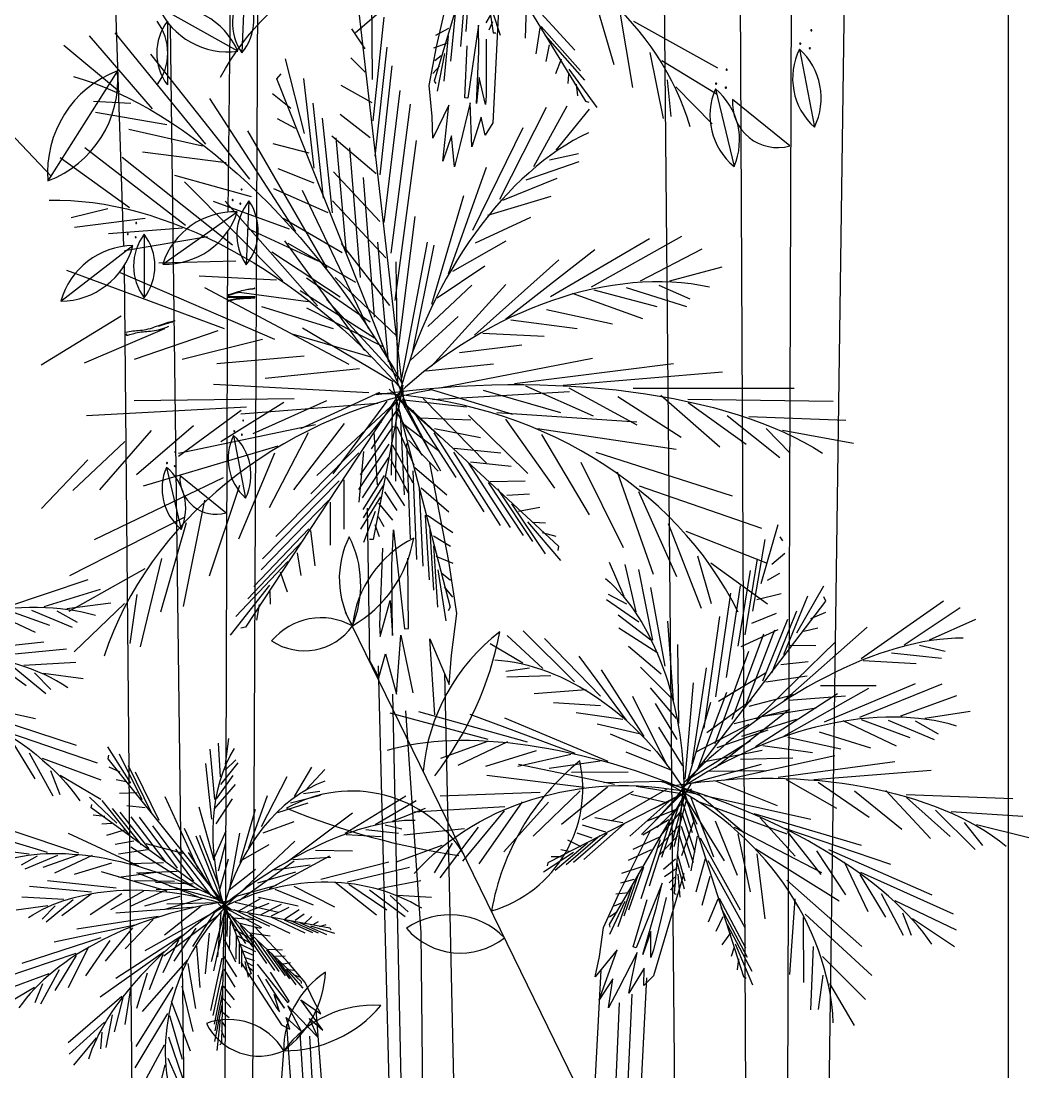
# Model space of a CAD drawing. Header units: millimetres. Extents: x 0 to 25200, y 0 to 17820.
# Drawn here: x 11271 to 12015, y 3212 to 3987 of the extents above; entities that cross this region are included whole.
import ezdxf

# ---------------------------------------------------------------- set-up
doc = ezdxf.new("R2010")
doc.units = ezdxf.units.MM
doc.header["$LTSCALE"] = 100
doc.header["$MEASUREMENT"] = 0
doc.layers.add('CO-TREE', color=251, linetype='Continuous')
doc.layers.add('TB-FORM', color=7, linetype='Continuous')

# ---------------------------------------------------------------- blocks, each defined once
blk = doc.blocks.new('T-134')
at = {"layer": 'CO-TREE'}
for p, q in [((1382.59, 1586.67), (1360.45, 1.43)), ((1302.04, 1557.81), (1309.22, 1.43)), ((1341.04, 1513.82), (1336.02, 1.43)), ((1245.67, 1482.35), (1259.55, 1.43)), ((927.49, 1434.67), (924.85, 1205.44)), ((1114.87, 1420.28), (1019.05, 1337.64)), ((1113.43, 1424.07), (1077.11, 1302.12)), ((1107.47, 1422.63), (1120.7, 1337.72)), ((1107.5, 1420.64), (1188.71, 1287.29)), ((840.04, 1409.37), (847.9, 1180.26)), ((1104.27, 1390.79), (1100.38, 1338.71)), ((1078.73, 1327.29), (1091.12, 1380.78)), ((1100.32, 1375.99), (1096.55, 1327.64)), ((937.19, 1369.78), (935.14, 1322.8)), ((946.69, 1366.25), (940.8, 23.56)), ((1031.49, 1303.22), (1031.08, 1368.14)), ((1140.45, 1369.07), (1180.87, 1324.96)), ((1194.87, 1364.56), (1209.62, 1314.41)), ((932.22, 1324.1), (873.61, 1356.92)), ((1144.85, 1357.21), (1144.12, 1333.71)), ((1055.4, 1060.99), (1021.82, 1352.59)), ((1032.09, 1272.85), (1040.15, 1349.14)), ((1092.61, 1351.99), (1089.22, 1316.67)), ((1118.42, 1350.37), (1115.14, 1344.97)), ((1120.05, 1353.07), (1125.82, 1335.89)), ((1124.47, 1354.71), (1120.22, 1271.36)), ((1213.65, 1355.84), (1223.3, 1297.34)), ((880.21, 1346.25), (880.32, 1299.23)), ((882.25, 1343.16), (899.04, 23.56)), ((1109.74, 1343.37), (1101.81, 1289.41)), ((1109.96, 1324), (1109.74, 1343.37)), ((1120.03, 1345.85), (1117.45, 1339.54)), ((1155.07, 1341.42), (1152.01, 1322.09)), ((1156, 1342.35), (1185.03, 1309.62)), ((1224.18, 1346.23), (1286.11, 1311.88)), ((869.22, 1281.6), (822.89, 1335.41)), ((908.65, 1255.52), (841.61, 1337.73)), ((1026.26, 1325.82), (1016.41, 1340.65)), ((1087.61, 1340.96), (1078.11, 1335.65)), ((1087.44, 1335.37), (1084.11, 1301.91)), ((1120.7, 1337.72), (1122.57, 1337.71)), ((1159.01, 1335.61), (1188.04, 1302.88)), ((844.82, 1294.06), (803.77, 1328.28)), ((1033.48, 1246.66), (1042.32, 1327.11)), ((1073.48, 1298.83), (1078.73, 1327.29)), ((1086.11, 1329.82), (1076.67, 1326.37)), ((1099.58, 1289.64), (1101.37, 1328.13)), ((1115.43, 1333.1), (1115.53, 1291.19)), ((1162.02, 1328.87), (1159.44, 1316.53)), ((1346.5, 1325.73), (1357.56, 1268)), ((941.17, 1229.78), (868.04, 1321.95)), ((981.45, 1263.5), (967.46, 1318.55)), ((1026.17, 1308.55), (1015.53, 1319.2)), ((1082.33, 1320.61), (1077.56, 1317.02)), ((1084.72, 1322.4), (1079.22, 1294.6)), ((1108.17, 1285.51), (1109.96, 1324)), ((1170.85, 1318.19), (1166.64, 1307.47)), ((1236.11, 1323.11), (1245.94, 1274.39)), ((1037.23, 1232.99), (1046.07, 1313.44)), ((1080.94, 1313.19), (1076.11, 1307.75)), ((1176.42, 1310.76), (1197.08, 1282.66)), ((1245.06, 1317.24), (1285.76, 1292.32)), ((843.46, 1309.54), (792.09, 1228.49)), ((961.02, 1303.74), (964.29, 1307.46)), ((1057.07, 1061.98), (961.02, 1303.74)), ((988.42, 1237.82), (980.91, 1304)), ((1110.18, 1304.64), (1108.17, 1285.51)), ((1114.86, 1284.81), (1110.18, 1304.64)), ((1176.18, 1307.27), (1175.7, 1300.28)), ((1248.92, 1303.01), (1251.73, 1275.98)), ((1031.4, 1285.95), (1008.54, 1298.91)), ((1040.09, 1197.87), (1052.09, 1295.02)), ((1075.6, 1276.05), (1073.48, 1298.83)), ((1077.11, 1302.12), (1078.22, 1300.23)), ((1181.75, 1299.83), (1182.9, 1291.23)), ((1255.41, 1297.85), (1282.08, 1270.45)), ((1284.6, 1296.29), (1298.29, 1239.13)), ((853.35, 1285.59), (825.69, 1286.93)), ((974.9, 1191.08), (911.53, 1289.23)), ((971.26, 1281.78), (957.85, 1292.65)), ((1101.81, 1289.41), (1099.58, 1289.64)), ((1115.53, 1291.19), (1114.86, 1284.81)), ((1188.71, 1287.29), (1191.27, 1286.6)), ((1339.35, 1254.25), (1297.12, 1288.5)), ((995.35, 1215.82), (987.79, 1285.68)), ((1045.32, 1175.27), (1059.67, 1284.94)), ((1087.76, 1284.44), (1076.15, 1259.87)), ((1083.4, 1242.99), (1087.76, 1284.44)), ((1103.71, 1285.98), (1095.9, 1254.57)), ((1104.82, 1253.64), (1103.71, 1285.98)), ((1125.41, 1215.02), (1159.89, 1282.82)), ((1150.59, 1239.02), (1175.08, 1283.72)), ((1166.99, 1251.24), (1191.65, 1281.25)), ((751.87, 1276.78), (794.69, 1231.71)), ((879.78, 1269.81), (827.31, 1278.8)), ((974.77, 1267.1), (961.41, 1274.28)), ((1002.12, 1204.86), (994.56, 1274.72)), ((1029.73, 1260.33), (1007.66, 1277.46)), ((1076.15, 1259.87), (1075.6, 1276.05)), ((1111.63, 1275.48), (1104.82, 1253.64)), ((1114.75, 1262.26), (1111.63, 1275.48)), ((1120.22, 1271.36), (1114.75, 1262.26)), ((906.21, 1254.03), (851.71, 1266.34)), ((998.06, 1164.18), (939.58, 1265.31)), ((1105.57, 1192.22), (1142.64, 1267.95)), ((984.96, 1248.82), (958.34, 1255.83)), ((1034.17, 1233.56), (1001.45, 1261.34)), ((1012.46, 1175.54), (1004.71, 1260.13)), ((1048.19, 1140.15), (1064.12, 1258.17)), ((1089.87, 1261.65), (1083.4, 1242.99)), ((1091.99, 1238.87), (1089.87, 1261.65)), ((893.65, 1195.69), (819.24, 1252.9)), ((923.69, 1241.91), (861.86, 1249.73)), ((1022.65, 1157.26), (1014.75, 1252.9)), ((1095.9, 1254.57), (1091.99, 1238.87)), ((1162.16, 1244.03), (1183.56, 1248.77)), ((852.3, 1208.67), (801.21, 1245.42)), ((928.21, 1181.05), (846.77, 1245.78)), ((1144.9, 1229.16), (1184.08, 1242.75)), ((942.38, 1216.83), (885.84, 1232.45)), ((988.57, 1226.77), (961.9, 1237.47)), ((1037.04, 1198.44), (1002.84, 1235.15)), ((1087.64, 1160.01), (1115.72, 1238.66)), ((965.36, 1154.73), (892.81, 1227.79)), ((1032.99, 1127.94), (1024.99, 1230.94)), ((1127.65, 1214.29), (1167.69, 1230.52)), ((998.81, 1204.81), (958.78, 1222.69)), ((1028.93, 1119.18), (979.81, 1221.47)), ((1075.39, 1137.66), (1098.99, 1217.77)), ((1116.61, 1203.26), (1163.38, 1217.29)), ((970.42, 1192.91), (914.3, 1213.35)), ((990.91, 1136.36), (922.8, 1213.57)), ((940.45, 1213.66), (938.4, 1166.68)), ((1041.48, 1171.67), (1001.96, 1213.7)), ((836.37, 1207.85), (809.21, 1201.22)), ((876.82, 1167.06), (931.8, 1205.64)), ((1050.27, 1100.86), (1063.05, 1202.18)), ((1107.47, 1182.82), (1148.37, 1201.69)), ((863.9, 1200.73), (811.67, 1194.13)), ((1009.15, 1175.49), (965.71, 1200.69)), ((891.43, 1193.61), (836.86, 1189.51)), ((909.82, 1187.33), (848.58, 1176.99)), ((863.1, 1189.19), (863.21, 1142.17)), ((924.69, 1191.21), (920.81, 23.56)), ((991.55, 1169.33), (940.32, 1192.76)), ((1193.12, 1150.23), (1259.77, 1187.63)), ((801.67, 1139.72), (854.84, 1180.78)), ((1025.95, 1103.38), (966.86, 1184.33)), ((1019.38, 1153.53), (969.27, 1182.33)), ((1044.35, 1136.55), (1008.67, 1182.18)), ((1043.37, 1094.94), (1035.57, 1183.21)), ((1053.23, 1083.01), (1072.12, 1183.19)), ((1061.09, 1101.34), (1077.09, 1181)), ((1090.74, 1161.92), (1130.26, 1184.18)), ((1162.79, 1143.14), (1235.85, 1185.89)), ((1229.17, 1154.81), (1274.8, 1178.31)), ((1007.8, 1142.76), (957.39, 1175.82)), ((1129.63, 1126.41), (1195.53, 1177.75)), ((848.39, 1166.04), (859.1, 23.56)), ((930.8, 1169.37), (873.88, 1167.78)), ((1050.2, 1080.3), (1049.02, 1168.66)), ((1079.36, 1142.22), (1114.39, 1165.93)), ((1106.82, 1114.66), (1169.13, 1170.29)), ((1250.95, 1154.77), (1289.48, 1165.06)), ((922.45, 1119.25), (806.17, 1162.26)), ((959.4, 1111.49), (845.53, 1160.55)), ((960.79, 1155.16), (903.75, 1158.15)), ((1029.72, 1124.21), (982.87, 1156.73)), ((1049.57, 1113.96), (1003.95, 1157.14)), ((1014.31, 1093.04), (907.91, 1149.64)), ((932.59, 1146.84), (933.97, 1147.21)), ((933.97, 1147.21), (935.27, 1147.54)), ((935.27, 1147.54), (936.51, 1147.83)), ((936.51, 1147.83), (937.65, 1148.09)), ((937.65, 1148.09), (938.71, 1148.31)), ((938.71, 1148.31), (939.66, 1148.49)), ((939.66, 1148.49), (940.5, 1148.64)), ((940.5, 1148.64), (941.22, 1148.76)), ((941.22, 1148.76), (941.84, 1148.84)), ((941.84, 1148.84), (942.36, 1148.91)), ((942.36, 1148.91), (942.8, 1148.95)), ((942.8, 1148.95), (943.17, 1148.98)), ((943.17, 1148.98), (943.48, 1149)), ((943.48, 1149), (943.75, 1149.02)), ((943.75, 1149.02), (943.99, 1149.04)), ((943.99, 1149.04), (944.21, 1149.06)), ((944.45, 1149.46), (944.2, 1149.6)), ((944.21, 1149.06), (944.39, 1149.09)), ((944.39, 1149.09), (944.54, 1149.14)), ((944.59, 1149.35), (944.45, 1149.46)), ((944.54, 1149.14), (944.62, 1149.19)), ((944.65, 1149.26), (944.59, 1149.35)), ((944.62, 1149.19), (944.65, 1149.26)), ((1032.99, 1112.53), (978.1, 1147.42)), ((1072.47, 1121.05), (1104.73, 1151.52)), ((1075.11, 1091.85), (1129.91, 1152.14)), ((1194.91, 1148.08), (1241.37, 1135.84)), ((1218.83, 1149.82), (1263.15, 1135.8)), ((1242.75, 1151.57), (1265.63, 1141.51)), ((924.11, 1140.35), (924.24, 1140.35)), ((924.24, 1140.35), (924.62, 1140.39)), ((944.77, 1142.26), (924.45, 1142.42)), ((924.46, 1144.4), (925.05, 1144.57)), ((944.9, 1142.86), (924.46, 1143.02)), ((924.62, 1140.39), (925.13, 1140.48)), ((924.93, 1143.97), (926.49, 1144.45)), ((925.01, 1139.88), (925.67, 1140.02)), ((925.05, 1144.57), (926.62, 1145.04)), ((925.13, 1140.48), (925.8, 1140.61)), ((925.67, 1140.02), (926.49, 1140.2)), ((925.8, 1140.61), (926.61, 1140.79)), ((926.49, 1144.45), (928.04, 1144.92)), ((926.49, 1140.2), (927.45, 1140.42)), ((926.61, 1140.79), (927.57, 1141.01)), ((926.62, 1145.04), (928.16, 1145.52)), ((927.45, 1140.42), (928.52, 1140.66)), ((927.57, 1141.01), (928.65, 1141.25)), ((928.04, 1144.92), (929.55, 1145.4)), ((928.16, 1145.52), (929.68, 1145.99)), ((928.52, 1140.66), (929.7, 1140.9)), ((928.65, 1141.25), (929.82, 1141.5)), ((929.55, 1145.4), (931.03, 1145.84)), ((929.68, 1145.99), (931.16, 1146.44)), ((929.7, 1140.9), (930.95, 1141.15)), ((929.82, 1141.5), (931.07, 1141.74)), ((930.95, 1141.15), (932.26, 1141.38)), ((931.03, 1145.84), (932.47, 1146.25)), ((931.07, 1141.74), (932.38, 1141.97)), ((931.16, 1146.44), (932.59, 1146.84)), ((983.99, 1139.28), (931.4, 1146.44)), ((932.26, 1141.38), (933.61, 1141.57)), ((932.38, 1141.97), (933.73, 1142.17)), ((932.47, 1146.25), (933.84, 1146.62)), ((933.61, 1141.57), (934.97, 1141.73)), ((933.73, 1142.17), (935.1, 1142.32)), ((934.97, 1141.73), (936.34, 1141.83)), ((935.1, 1142.32), (936.47, 1142.43)), ((936.34, 1141.83), (937.71, 1141.9)), ((936.47, 1142.43), (937.84, 1142.49)), ((937.71, 1141.9), (939.09, 1141.94)), ((937.84, 1142.49), (939.22, 1142.53)), ((939.09, 1141.94), (940.48, 1141.98)), ((939.22, 1142.53), (940.61, 1142.57)), ((940.48, 1141.98), (941.89, 1142.04)), ((940.61, 1142.57), (942.01, 1142.63)), ((941.89, 1142.04), (943.32, 1142.12)), ((942.01, 1142.63), (943.44, 1142.72)), ((943.32, 1142.12), (944.77, 1142.26)), ((943.44, 1142.72), (944.9, 1142.86)), ((1050.17, 1083.59), (997.74, 1141.02)), ((1178.85, 1145.61), (1230.69, 1126.93)), ((1002.75, 1119.25), (949.92, 1135.58)), ((1039.91, 1105.94), (983.16, 1134.64)), ((1159.96, 1133.5), (1208.56, 1123.04)), ((846.15, 1128.72), (787.21, 1092.62)), ((879.57, 1123.77), (880.86, 1124.16)), ((880.86, 1124.16), (882.07, 1124.51)), ((881.97, 1123.91), (883.11, 1124.22)), ((882.07, 1124.51), (883.21, 1124.82)), ((883.11, 1124.22), (884.15, 1124.48)), ((883.21, 1124.82), (884.25, 1125.08)), ((884.25, 1125.08), (885.19, 1125.31)), ((885.19, 1125.31), (886.02, 1125.5)), ((886.02, 1125.5), (886.1, 1125.51)), ((1059.36, 1096.05), (1094.73, 1128.43)), ((1133.56, 1126.04), (1182.5, 1119.52)), ((878.04, 1119.47), (818.9, 1093.99)), ((849.07, 1116.83), (849.41, 1116.92)), ((849.41, 1116.92), (850.71, 1117.2)), ((850.71, 1117.2), (852.05, 1117.46)), ((852.05, 1117.46), (853.41, 1117.68)), ((853.41, 1117.68), (854.77, 1117.84)), ((854.77, 1117.84), (856.13, 1117.97)), ((917.41, 1117.76), (855.64, 1096.84)), ((855.69, 1116.01), (856.93, 1116.32)), ((856.13, 1117.97), (857.51, 1118.08)), ((856.93, 1116.32), (858.23, 1116.6)), ((857.51, 1118.08), (858.9, 1118.18)), ((858.23, 1116.6), (859.57, 1116.86)), ((858.9, 1118.18), (860.3, 1118.3)), ((859.57, 1116.86), (860.93, 1117.08)), ((860.3, 1118.3), (861.72, 1118.46)), ((860.93, 1117.08), (862.29, 1117.24)), ((861.72, 1118.46), (863.17, 1118.66)), ((862.29, 1117.24), (863.66, 1117.37)), ((863.17, 1118.66), (864.65, 1118.94)), ((863.66, 1117.37), (865.03, 1117.48)), ((864.65, 1118.94), (866.16, 1119.29)), ((865.03, 1117.48), (866.42, 1117.58)), ((866.16, 1119.29), (867.69, 1119.72)), ((866.42, 1117.58), (867.82, 1117.7)), ((867.69, 1119.72), (869.24, 1120.2)), ((867.82, 1117.7), (869.25, 1117.86)), ((869.24, 1120.2), (870.78, 1120.72)), ((869.25, 1117.86), (870.7, 1118.06)), ((870.7, 1118.06), (872.17, 1118.34)), ((870.78, 1120.72), (872.32, 1121.27)), ((872.17, 1118.34), (873.68, 1118.69)), ((872.32, 1121.27), (873.85, 1121.82)), ((873.68, 1118.69), (875.21, 1119.12)), ((873.75, 1121.22), (875.24, 1121.75)), ((873.85, 1121.82), (875.34, 1122.35)), ((875.21, 1119.12), (876.76, 1119.6)), ((875.24, 1121.75), (876.7, 1122.27)), ((875.34, 1122.35), (876.8, 1122.87)), ((876.7, 1122.27), (878.11, 1122.74)), ((876.76, 1119.6), (878.3, 1120.12)), ((876.8, 1122.87), (878.21, 1123.34)), ((878.11, 1122.74), (879.47, 1123.17)), ((878.21, 1123.34), (879.57, 1123.77)), ((878.3, 1120.12), (879.84, 1120.67)), ((879.47, 1123.17), (880.76, 1123.56)), ((879.84, 1120.67), (881.37, 1121.22)), ((880.76, 1123.56), (881.97, 1123.91)), ((1046.88, 1080.25), (980.04, 1119.87)), ((849.96, 1115.43), (849.88, 1115.31)), ((850.12, 1115.59), (849.96, 1115.43)), ((850.23, 1114.62), (850.55, 1114.67)), ((850.55, 1114.67), (851.06, 1114.78)), ((851.06, 1114.78), (851.71, 1114.94)), ((851.71, 1114.94), (852.52, 1115.16)), ((852.52, 1115.16), (853.47, 1115.42)), ((853.47, 1115.42), (854.53, 1115.71)), ((854.53, 1115.71), (855.69, 1116.01)), ((950.52, 1111.54), (891.17, 1096.67)), ((1030.64, 1098.37), (973.24, 1115.12)), ((1112.89, 1116.08), (1158.24, 1113.84)), ((1095.79, 1101.81), (1141.84, 1107.44)), ((981.2, 1099.26), (916.61, 1093.51)), ((1070.84, 1088.28), (1120.81, 1093.54)), ((1081.23, 1075.81), (1193.8, 1097.62)), ((1136.33, 1079.08), (1253.59, 1093.86)), ((1021.98, 1089.97), (952.34, 1082.73)), ((1172.11, 1077.81), (1289.89, 1087.64)), ((1028.85, 1072.2), (914.35, 1078.32)), ((1053.88, 1077.72), (1031.96, 964.02)), ((1045.92, 1079.95), (1088.95, 913.98)), ((1053.74, 1075.04), (937.95, 899.38)), ((1036.72, 1072.46), (978.51, 1045.57)), ((1043.8, 1074.91), (1168.85, 959.01)), ((1073.4, 1074.99), (1134.75, 1056.37)), ((1075.83, 1067.19), (1177.02, 1073.21)), ((1113.09, 1074.14), (1170.27, 1057.58)), ((1144.43, 1077.42), (1194.29, 1055.08)), ((1176.29, 1075.75), (1226.67, 1048.45)), ((1223.81, 1075.71), (1342.63, 1075.63)), ((1244.18, 1070.33), (1287.76, 1032.3)), ((973.82, 1067.85), (855.64, 1066.37)), ((966.03, 1065.1), (919.71, 1036.12)), ((1035.39, 1064.4), (934.32, 1056.44)), ((997.52, 1066.16), (943.17, 1041.89)), ((1042.07, 1066.08), (1002.29, 1012.34)), ((1052.03, 1069.26), (1028.5, 1040.78)), ((1051.17, 1061.98), (1030.69, 1030.97)), ((1048.99, 1067.38), (1048.63, 1007.12)), ((1050.56, 1067.37), (1081.83, 1039.56)), ((1053.07, 1066.02), (1081.73, 1014.52)), ((1053.56, 1067.99), (1073.35, 1029.67)), ((1054.72, 1066.94), (1100.89, 1061.71)), ((1068.97, 1067.94), (1115.77, 1020.18)), ((1212.58, 1069.53), (1259.3, 1039.34)), ((1264.28, 1067.42), (1371.35, 1066.11)), ((1264.54, 1064.95), (1307.35, 1034.35)), ((938.56, 1061.68), (820.55, 1055.22)), ((934.71, 1059.06), (888.56, 1025.1)), ((1044.82, 1061.89), (990.39, 1011.27)), ((1046.03, 1060.59), (1045.29, 1011.36)), ((1049.76, 1057.16), (1067.9, 1026.18)), ((1052.07, 1057.31), (1054.86, 997.04)), ((1061.15, 1059.27), (1093.11, 1009.61)), ((1102.32, 1055.77), (1146.14, 1012.6)), ((1123.33, 1057.74), (1226.57, 1050.74)), ((1293.26, 1055.43), (1332.15, 1024.42)), ((1309.19, 1054.59), (1380.74, 1052.06)), ((899.61, 1047.91), (857.48, 1011.59)), ((989.63, 1048.51), (888.33, 1027.37)), ((1010.72, 1049.44), (973.25, 1000.66)), ((1038.17, 1050.85), (986.16, 997.62)), ((1046.93, 1047.51), (1022.53, 1011.76)), ((1049.44, 1047.43), (1062.02, 1019.06)), ((1053.6, 1049.77), (1080.2, 1029.53)), ((1066.38, 1053.75), (1104.01, 1052.21)), ((1129.72, 1052.78), (1165.78, 1001.93)), ((868.2, 1044.36), (830.26, 1000.7)), ((929.06, 1040.74), (937.91, 994.56)), ((983.98, 1042.71), (955.26, 987.38)), ((1032.57, 1043.22), (1035.01, 1004.22)), ((1076.85, 1042.72), (1113.59, 984.47)), ((1077.31, 1045.78), (1111.18, 1039.33)), ((1153.25, 1045.95), (1255.57, 1030.51)), ((1156.21, 1041.36), (1191.35, 982.07)), ((1321.98, 1045.91), (1339.73, 1027.72)), ((1333.99, 1044.66), (1386.47, 1035.12)), ((848.77, 1036.23), (810.58, 1000.04)), ((961.62, 1032.71), (862.39, 1003.35)), ((1043.67, 1034.23), (1021.23, 1000.85)), ((1046.18, 1034.15), (1061.27, 1005.7)), ((1056.65, 1034.69), (1059.38, 964.37)), ((1058.24, 1037.19), (1080.11, 1014.46)), ((1091.82, 1031.37), (1126.14, 1027.99)), ((959.32, 1027.76), (932.67, 964.21)), ((1021.39, 1027.96), (960.31, 966.3)), ((1024.87, 1028.77), (1021.41, 991.56)), ((1043.35, 1024.5), (1023.86, 994.68)), ((1044.88, 1023.24), (1057.89, 998.51)), ((1091.36, 1028.3), (1125.71, 974.35)), ((1196.41, 1028.44), (1296.89, 996.15)), ((821.63, 1022.85), (787.38, 986.79)), ((879.54, 1017.19), (890.49, 971.46)), ((1062.84, 1017.08), (1086.3, 996.85)), ((1087.99, 947.94), (1073.88, 1020.57)), ((1102.28, 1020.33), (1133.05, 972.81)), ((1103.94, 1021.25), (1133.76, 1018.18)), ((1185.21, 1021.13), (1216.45, 958.01)), ((921.28, 1009.44), (826.19, 963.63)), ((923.34, 983.56), (889.55, 1010.96)), ((1010.36, 1007.99), (1010.37, 971.59)), ((1040.09, 1011.22), (1024.52, 986.15)), ((1041.62, 1009.96), (1055.07, 988.86)), ((1061.25, 1014.58), (1064.01, 949.28)), ((1212.16, 1013.92), (1238.6, 938.53)), ((933.38, 1003.74), (911.11, 936.92)), ((1006.88, 1007.18), (950.33, 949.73)), ((1040.21, 1005.13), (1024.64, 980.06)), ((1065.89, 1001.99), (1068.7, 944.23)), ((1067.46, 1001.99), (1087.79, 984.29)), ((1116.79, 1005.92), (1142.78, 966.99)), ((1118.44, 1006.84), (1144.23, 1007.14)), ((1123.68, 1001.32), (1149.67, 962.39)), ((1228.37, 1003.63), (1318.57, 972.45)), ((907.68, 992.89), (891.85, 914.58)), ((999.17, 992.73), (949.43, 941.61)), ((1037.38, 995.48), (1022.79, 971.6)), ((1040.33, 999.04), (1049.62, 985.38)), ((1130.56, 996.72), (1147.36, 997.64)), ((1227.91, 999.41), (1255.73, 936.66)), ((1000.38, 991.43), (1000.24, 959.74)), ((1033.58, 984.65), (1024.98, 961.8)), ((1027.72, 987.08), (1029.42, 874.62)), ((1035.97, 990.66), (1046.24, 978.18)), ((1134.14, 990.29), (1158.94, 953.5)), ((1139.38, 984.77), (1154.98, 987.83)), ((893.04, 980.46), (807.97, 937.19)), ((1035.65, 980.94), (1039.81, 973.51)), ((1070.49, 981.88), (1073.35, 934.16)), ((1072.06, 981.87), (1090.85, 969.21)), ((1145.81, 977.1), (1170.32, 948.59)), ((1150.3, 976.79), (1159.3, 976.18)), ((894.07, 976.35), (875.14, 910.37)), ((984.66, 971.95), (943.99, 929.27)), ((985.87, 970.65), (989.06, 944.48)), ((1033.26, 974.93), (1036.43, 966.31)), ((1045.77, 945.03), (1047, 971.09)), ((1047, 971.09), (1055.07, 898.04)), ((1073.59, 974.33), (1076.45, 926.61)), ((1156.73, 969.13), (1166.92, 966.37)), ((1249.59, 975.72), (1273.98, 913.34)), ((1262.83, 970.01), (1322.66, 946.42)), ((1318.41, 931.47), (1330.95, 975.14)), ((980.28, 963.02), (939.61, 920.34)), ((1031.96, 964.02), (1029.45, 964.09)), ((1076.69, 966.78), (1089.22, 959.17)), ((1312.27, 911.11), (1321.25, 964.05)), ((1334.25, 962.92), (1332.34, 966.07)), ((975.89, 954.09), (978.78, 937.35)), ((1038.85, 957.54), (1036.68, 901.1)), ((1076.64, 959.25), (1079.52, 914.04)), ((1168.85, 959.01), (1168.39, 955.95)), ((1326.2, 945.71), (1335.65, 953.84)), ((875.85, 949.9), (860.26, 884.76)), ((969.09, 947.76), (930.69, 907.19)), ((1058.09, 898.25), (1057.53, 950.17)), ((1078.17, 951.71), (1090.72, 946.61)), ((1093.68, 909.37), (1087.99, 947.94)), ((1217.26, 922.03), (1206.31, 946.92)), ((1271.27, 952.02), (1281.3, 916.81)), ((1281.09, 946.69), (1322.87, 916.54)), ((1306.38, 893.72), (1315.62, 949.62)), ((863.52, 942.42), (807.5, 910.83)), ((963.5, 940.13), (968.65, 925.5)), ((1046.33, 893.11), (1045.77, 945.03)), ((1079.68, 941.65), (1085.75, 903.96)), ((1082.81, 939.12), (1089.07, 934.07)), ((1226, 910.69), (1217.94, 945.45)), ((1238.45, 889.76), (1228.01, 941.97)), ((1301.27, 885.21), (1310.51, 941.11)), ((1323, 934.06), (1332.19, 939.22)), ((760.32, 913.86), (821.9, 934.58)), ((955.64, 930.39), (926.46, 893.54)), ((789.27, 914.5), (830.84, 927.27)), ((857.63, 923.45), (852.55, 887.19)), ((955.79, 925.68), (956.1, 916.25)), ((1084.33, 929.07), (1090.57, 921.5)), ((1219.15, 916.26), (1205.62, 923.5)), ((1247.51, 870.64), (1236.83, 928.69)), ((1284.91, 847.84), (1295.96, 924.47)), ((1292.71, 862.08), (1302.98, 929.83)), ((1315.21, 919.81), (1333.06, 924.22)), ((1335.08, 879.25), (1352.65, 922.44)), ((1344.63, 895.24), (1364.47, 929.7)), ((805.98, 913), (838.42, 917.33)), ((848.64, 916.82), (811.4, 881.21)), ((947.93, 915.94), (945.97, 904.4)), ((1037.28, 892.49), (1044.54, 918.97)), ((1044.54, 918.97), (1046.33, 893.11)), ((1227.97, 902.98), (1204.13, 919.54)), ((1255.59, 773.7), (1366, 918.5)), ((1366, 918.5), (1364.51, 921.63)), ((1392.19, 876.11), (1452.91, 918.86)), ((748.08, 911.71), (782.67, 895.58)), ((761.09, 912.29), (793.36, 900.88)), ((779.94, 911.84), (810.07, 899.37)), ((798.79, 911.39), (813.56, 903.06)), ((1304.94, 309.92), (1011.71, 910.46)), ((1088.95, 913.98), (1087.37, 911.48)), ((1089.73, 878.79), (1093.68, 909.37)), ((1236.79, 889.7), (1212.87, 908.2)), ((1276.35, 824.71), (1287.91, 907.27)), ((1311.49, 902.23), (1329.61, 909.6)), ((1326.26, 865.73), (1344.55, 911.39)), ((1354.95, 905.64), (1366.04, 910.43)), ((1423.7, 886.24), (1465.09, 913.76)), ((937.95, 899.38), (934.48, 898.57)), ((1036.68, 901.1), (1037.28, 892.49)), ((1253.51, 845.55), (1249.44, 903.87)), ((1319.62, 859.62), (1337.91, 905.28)), ((1335.37, 845.19), (1396.62, 899.37)), ((1442.5, 890.03), (1476.63, 905.34)), ((1049.3, 850.02), (1052.36, 893.53)), ((1052.36, 893.53), (1061.36, 850.85)), ((1055.07, 898.04), (1058.09, 898.25)), ((1157.13, 868.78), (1130.82, 893.24)), ((1180.57, 858.89), (1142.71, 896.69)), ((1242.15, 880.17), (1213.28, 898.47)), ((1296.79, 831.42), (1320.19, 894.39)), ((1303.44, 885.02), (1330.74, 897.57)), ((1307.11, 841.81), (1328.32, 897.36)), ((1349.81, 896.4), (1360.18, 898.72)), ((725.87, 881.65), (789.2, 888.61)), ((1073.76, 890.68), (1088.21, 857.04)), ((1077.63, 834.66), (1073.76, 890.68)), ((1142.44, 872.87), (1118.42, 887.08)), ((1199.67, 848.38), (1158.5, 890.99)), ((1244.45, 864.67), (1220.45, 885.12)), ((1257.54, 828.17), (1256.77, 886.63)), ((1314.68, 831.44), (1373.2, 888.55)), ((1339.49, 886.01), (1358.76, 885.71)), ((1435.15, 885.93), (1454.05, 881.61)), ((748.56, 877.95), (805.8, 883.32)), ((749.03, 876.15), (775.97, 856.21)), ((1036.35, 862.11), (1041.19, 879.77)), ((1041.19, 879.77), (1049.3, 850.02)), ((1088.21, 857.04), (1089.73, 878.79)), ((1218.85, 830.83), (1184.14, 877.89)), ((1284.28, 813.61), (1309.14, 881.52)), ((1414.35, 880.29), (1451.42, 876.43)), ((765.62, 870.86), (790.53, 850.39)), ((774.22, 871.18), (812.7, 873.55)), ((1029.42, 874.62), (1036.35, 862.11)), ((1035.75, 870.73), (1057.72, 1.43)), ((1147.37, 869.16), (1130.04, 866.71)), ((1251.78, 847.43), (1229.35, 869.89)), ((1267.52, 798.62), (1278.05, 869.33)), ((1332.9, 871.83), (1352.89, 874)), ((1393.56, 874.65), (1432.62, 872.64)), ((782.21, 865.56), (794.13, 853.26)), ((788.78, 865.36), (818.04, 861.45)), ((1084.59, 865.45), (1103.96, 1.43)), ((1163.16, 863.47), (1130.63, 862.39)), ((1232.01, 818.6), (1200.53, 867.88)), ((1286.82, 844.69), (1321.4, 865.55)), ((1321.85, 858.97), (1352.2, 863.46)), ((1189.31, 853.08), (1150.84, 850.27)), ((1255.73, 831.99), (1236.6, 854.59)), ((1262.15, 787.15), (1268.35, 858.24)), ((1334.93, 818.89), (1397.63, 854.42)), ((1362.15, 856.4), (1403.21, 856.25)), ((1364.94, 829.61), (1432.06, 857.85)), ((1391, 832.95), (1451.96, 857.45)), ((708.68, 847.74), (782.98, 832.07)), ((1046.29, 849.81), (1064.61, 1.43)), ((1249.07, 797.24), (1223.53, 848.23)), ((1271.05, 793.32), (1292.99, 851.35)), ((1278.26, 821.56), (1310.92, 845.57)), ((1309.34, 841.16), (1343.38, 849.93)), ((1314.24, 811.33), (1374.73, 850.51)), ((1338.73, 845.58), (1380.42, 848.76)), ((1421.32, 833.88), (1462.7, 849.01)), ((1067.54, 673.76), (1056.23, 837.51)), ((1199.75, 841.34), (1165.02, 843.47)), ((1256.37, 816.42), (1240.38, 843.05)), ((1263.68, 784.75), (1281.17, 844.08)), ((1284.39, 795.72), (1339.51, 839.12)), ((1298.29, 828.29), (1337.51, 838.23)), ((1320.03, 833.68), (1358.99, 839.79)), ((1439.17, 832.24), (1472.49, 837.49)), ((739.95, 835.91), (812.82, 812.39)), ((1116.95, 816.52), (1044.54, 835.86)), ((1145.8, 814.46), (1065.69, 836.85)), ((1181.04, 806.1), (1103.51, 834.98)), ((1205.4, 800.2), (1129.15, 832.32)), ((1216.14, 831.33), (1181.92, 836.18)), ((1304.06, 818.84), (1344.29, 831.59)), ((1378.52, 830.37), (1417.85, 811.83)), ((1392.1, 831.12), (1428.11, 818.06)), ((1412, 830.73), (1445.96, 816.41)), ((1431.9, 830.33), (1448.96, 820.73)), ((1228.19, 820.71), (1197.2, 827.77)), ((1260.48, 797.1), (1242.76, 825.61)), ((1270.46, 807.32), (1309.38, 827.8)), ((1285.78, 810.48), (1323.51, 823.55)), ((1360.99, 822.23), (1399.05, 810.4)), ((762.68, 819.56), (782.52, 787.51)), ((763.04, 821.53), (828.44, 799.37)), ((923.11, 798.2), (925.5, 817.09)), ((1116.31, 814.89), (1081.68, 802.36)), ((1131.05, 814.67), (1094.49, 797.28)), ((1237.02, 807.86), (1207.05, 820.36)), ((1264.32, 786.96), (1310.51, 815.77)), ((1338.09, 818.31), (1377.1, 809.56)), ((778.3, 806.55), (795.65, 774.95)), ((853.35, 784.37), (836.23, 811.18)), ((915.33, 772.33), (911.92, 809.44)), ((919.5, 788.86), (917.98, 813.79)), ((1152.2, 808.16), (1115.01, 796.65)), ((1251.28, 794.03), (1218.59, 807.02)), ((1275.46, 800.08), (1319.13, 808.71)), ((1319.45, 812), (1356.25, 806.89)), ((787.89, 802.76), (831.25, 786.68)), ((836.45, 802.32), (837.11, 804.81)), ((926.53, 690.19), (836.45, 802.32)), ((861.53, 771.94), (844.95, 805.67)), ((913.06, 757.69), (908.65, 798.77)), ((919.72, 783.28), (932.41, 799.15)), ((922.99, 793.95), (930.62, 801.51)), ((1177.84, 805.5), (1138.72, 796.62)), ((1199.63, 800.61), (1161.8, 794.98)), ((1290.28, 786.55), (1372.69, 804.6)), ((1303.03, 802.04), (1341.72, 803.06)), ((1330.78, 788.62), (1416.8, 800.18)), ((793.92, 793.53), (800.99, 776)), ((845.29, 792.38), (837.33, 795.95)), ((868.95, 761.44), (851.61, 797.11)), ((874.07, 756.75), (856.73, 792.42)), ((974.07, 774.46), (986.85, 796.12)), ((983.11, 780.13), (996.4, 794.46)), ((1210.13, 783.36), (1139.22, 798.15)), ((1220.13, 792.48), (1178.46, 792.12)), ((1265.91, 784.09), (1318.45, 798.17)), ((1280.28, 793.23), (1322.14, 793.68)), ((1357.15, 786.87), (1443.65, 793.89)), ((801.03, 790.2), (831.22, 772.48)), ((849.76, 785.19), (842.56, 786.83)), ((914.75, 765.15), (930.48, 783.19)), ((916.45, 772.61), (928.81, 789.8)), ((949.6, 752.29), (968.72, 789.09)), ((1187.74, 781.06), (1115.85, 789.99)), ((1247.05, 785.56), (1202.17, 784.59)), ((1266.5, 783.7), (1206.14, 679.97)), ((1260.72, 783.7), (1254.01, 702.93)), ((1284.53, 785.93), (1330.1, 767.9)), ((1336.77, 786.97), (1373.97, 765.74)), ((1360.27, 784.91), (1397.94, 759.14)), ((857.83, 777.19), (844.96, 776.59)), ((940.22, 736.69), (954.13, 775.19)), ((971.09, 769.69), (993.13, 775.45)), ((980.55, 776.66), (992.66, 778.47)), ((1155.34, 777.42), (1081.51, 774.63)), ((1184.87, 778.53), (1149.99, 745.21)), ((1266.98, 779.91), (1160.8, 725.41)), ((1204.88, 781.22), (1170.97, 753.76)), ((1223.92, 778.06), (1186.23, 757.24)), ((1248.69, 779.96), (1208.13, 756.61)), ((1247.76, 769.91), (1222.11, 775.98)), ((1258.11, 776.6), (1226.01, 781.8)), ((1259.05, 775.66), (1230, 746.37)), ((1261, 776.1), (1234.67, 763.27)), ((1259.09, 777.09), (1238.51, 755)), ((1262.06, 775.81), (1250.91, 735.13)), ((1260.31, 781.87), (1305.16, 641.6)), ((1260.36, 777.65), (1270.84, 754.01)), ((1271.29, 776.92), (1305.44, 747.8)), ((1276.54, 775.25), (1354.87, 757.75)), ((1387.12, 778.62), (1422.17, 750.28)), ((1410.37, 778.83), (1443.27, 743.37)), ((1425.23, 775.85), (1504.09, 772.86)), ((842.98, 754.83), (822.8, 774)), ((824, 766.18), (824.38, 768.58)), ((852.58, 746.01), (832.18, 771.49)), ((863.82, 766.13), (850.2, 767.47)), ((902.86, 721.12), (878.65, 774.21)), ((916.3, 754.29), (928.33, 772.8)), ((961.62, 762.73), (984.08, 769.78)), ((1011.45, 747.4), (1056.19, 774.82)), ((1033.42, 753.81), (1063.75, 771.44)), ((1141.98, 770.61), (1109.92, 724.78)), ((1161.51, 770.37), (1128.52, 733.73)), ((1252.33, 772.64), (1221.4, 745.21)), ((1259.61, 769.07), (1241.53, 751.62)), ((1258.08, 769.61), (1244.81, 729.51)), ((1262.77, 770.68), (1253.96, 737.35)), ((1259.57, 772.59), (1267.52, 747.82)), ((1263.83, 771.33), (1290.96, 726.92)), ((1266.48, 773.63), (1283.14, 729.89)), ((1270.66, 771.23), (1337.28, 746.78)), ((1425.48, 773.58), (1457.65, 744.92)), ((926.96, 691.03), (824, 766.18)), ((833.98, 759.75), (825.59, 760.76)), ((861.2, 738.69), (839.82, 765.68)), ((866.87, 735.92), (845.49, 762.91)), ((914.79, 727.19), (903.66, 766.57)), ((933.83, 725.86), (945.13, 765.2)), ((970.52, 727.64), (1016.79, 762.47)), ((1046.3, 756.17), (1070.55, 765.92)), ((1129.11, 766.73), (1062.42, 762.76)), ((1128.62, 763.8), (1098.02, 726.76)), ((1255.63, 764.81), (1233.87, 756.2)), ((1257.99, 762.45), (1244.15, 745.71)), ((1259.69, 762.03), (1269.39, 733.32)), ((1312.81, 761.93), (1392.19, 738.61)), ((1446.83, 764.4), (1476.12, 735.44)), ((1458.57, 763.37), (1511.31, 759.87)), ((839.27, 754.58), (831.86, 754.07)), ((878.81, 726.46), (853.5, 759.51)), ((887.81, 721.55), (859.56, 759.13)), ((899.75, 712.09), (869.53, 752.7)), ((950.94, 747.55), (973.82, 755.91)), ((1040.99, 753.55), (1053.1, 750.64)), ((1109.53, 751.93), (1081.31, 714.49)), ((1203.81, 748.13), (1186.48, 753.2)), ((1217.25, 754.17), (1187.53, 727.95)), ((1216.31, 755.1), (1195.62, 758.66)), ((1250.12, 757.21), (1231.08, 746.03)), ((1250.72, 755.23), (1235.59, 708.34)), ((1257.67, 752.88), (1242.13, 736.56)), ((1259.38, 752.46), (1268.2, 725.72)), ((1268.56, 756.43), (1259.55, 730.6)), ((1284.46, 756.49), (1300.51, 716.53)), ((1298.5, 751.88), (1362.79, 718.5)), ((1317.54, 758.6), (1343.29, 730.32)), ((1468.18, 755.23), (1481.63, 738.32)), ((1477.05, 753.89), (1515.89, 744.31)), ((814.88, 732.52), (765.62, 749.09)), ((859.17, 723.1), (807.27, 747.24)), ((848.27, 749.66), (835.4, 745.62)), ((913.99, 705.37), (892.82, 750.72)), ((919.88, 698.75), (901.55, 745.21)), ((918.35, 708.4), (904.18, 745.61)), ((915.25, 730.12), (923.58, 749.1)), ((926.64, 708.13), (933.61, 747.43)), ((1012.21, 746.44), (1037.94, 744.94)), ((1026.6, 749.99), (1050.82, 747.3)), ((1099.53, 750.58), (1054.74, 745.98)), ((1199.24, 745.4), (1174.36, 724.07)), ((1204.75, 747.2), (1179.87, 725.87)), ((1193.73, 743.6), (1182.58, 747.39)), ((1213.21, 702.68), (1236.44, 748.97)), ((1243.22, 744.52), (1223.59, 735.32)), ((1256.49, 745.28), (1243.04, 731.07)), ((1257.76, 745.85), (1265.27, 722.06)), ((1271.02, 745.23), (1266.33, 719.5)), ((1301.21, 746.9), (1310.12, 704.19)), ((1335.41, 751.11), (1413.74, 724.46)), ((1337.52, 748.61), (1362.21, 717)), ((791.72, 733.03), (758.46, 743.24)), ((855.52, 741.47), (841.68, 738.93)), ((900.36, 707.4), (853.28, 736.98)), ((891.85, 732.44), (864.49, 739.54)), ((917.92, 719.54), (923.34, 740.6)), ((933.36, 703.08), (974.34, 741.51)), ((935.97, 728.04), (955.36, 738.95)), ((1082.82, 738.31), (1048.96, 725.88)), ((1090.44, 740.05), (1077.03, 718.21)), ((1190.1, 739.94), (1166.43, 719.82)), ((1185.53, 737.21), (1175.59, 742.21)), ((1243.82, 742.54), (1229.62, 699.05)), ((1273.22, 744.03), (1302.73, 690.93)), ((778.35, 731.82), (752.39, 735.29)), ((784.1, 730.54), (772.28, 723.87)), ((799.18, 730.9), (775.08, 720.92)), ((814.26, 731.26), (788.45, 722.13)), ((824.67, 730.8), (796.99, 717.89)), ((865.5, 735.04), (844.24, 732)), ((912.68, 701.12), (886.39, 735.68)), ((919.33, 696.83), (895.77, 733.16)), ((955.54, 706.58), (1000.17, 730.64)), ((972.79, 727.87), (1000.81, 729.71)), ((989.47, 734.77), (1016.72, 734.46)), ((1179.75, 733.25), (1157.83, 718.67)), ((1170.88, 729.94), (1163.49, 730.01)), ((1176.66, 733.9), (1170.48, 735.18)), ((1237.25, 735.22), (1220.21, 727.14)), ((1256.22, 732.2), (1261.98, 712.35)), ((1314.4, 735.94), (1375.73, 697.41)), ((1315.01, 732.16), (1320.97, 684.29)), ((1359.06, 734.47), (1380.6, 702.03)), ((1368, 735.29), (1444.22, 701.99)), ((838.97, 725.28), (811.45, 716.99)), ((877.45, 725.58), (852.86, 724.68)), ((919.01, 705.75), (925.22, 728.42)), ((933.38, 698.09), (973.76, 727.01)), ((959.15, 720.25), (985.65, 724.01)), ((993.49, 713.51), (1043.58, 726.36)), ((1013.22, 711.57), (1058.76, 722.2)), ((1160.8, 725.41), (1160.52, 723.26)), ((1230.35, 722.54), (1215.3, 717.55)), ((1231.41, 722.25), (1220.47, 690.62)), ((1254.99, 728.12), (1246.14, 720.66)), ((1256.34, 721.64), (1247.06, 715.17)), ((1256.3, 725.16), (1261.62, 706.3)), ((1276.88, 728.48), (1269.99, 703.95)), ((1279.07, 727.28), (1306.33, 677.88)), ((1379.56, 726.14), (1396.89, 689.55)), ((880.1, 704.59), (831.7, 718.82)), ((871.76, 718.43), (844.4, 714.76)), ((903.25, 700.07), (857.61, 718.2)), ((887.43, 719.15), (859.13, 718)), ((925.8, 705.53), (945.15, 720.76)), ((947.01, 710.7), (975.04, 718.77)), ((1224.38, 713.24), (1214.5, 710.48)), ((1227.9, 717.74), (1216.95, 686.12)), ((1261.23, 717.67), (1238.83, 642.19)), ((1254.72, 715.03), (1250.51, 710.81)), ((1256.82, 717.14), (1258.29, 700.11)), ((1280.47, 715.44), (1274.58, 694.05)), ((1391.12, 716.99), (1410.03, 685.38)), ((1391.65, 718.65), (1459.98, 687.85)), ((824.29, 703.79), (778.5, 708.08)), ((842.44, 706.75), (791.77, 712.31)), ((885.44, 711.65), (855.9, 712.19)), ((899.37, 709.69), (871.45, 710.94)), ((903.77, 705.7), (871.91, 705.83)), ((918.46, 698.19), (881.72, 708.31)), ((930.33, 700.69), (960.63, 708.99)), ((959.49, 706.19), (987.71, 694.52)), ((973.45, 708.37), (1003.5, 692.97)), ((1003.81, 711.61), (1034.46, 687.25)), ((1014.13, 709.7), (1042.05, 690.95)), ((1029.31, 705.54), (1055.71, 686.05)), ((1036.29, 706.63), (1067.26, 712.48)), ((1222.99, 708.15), (1212.51, 678.22)), ((1245.21, 710.54), (1225.97, 662.83)), ((1241.11, 692.74), (1245.21, 710.54)), ((1255.19, 710.53), (1251.43, 705.32)), ((1337.19, 712.63), (1392.63, 663.79)), ((803.75, 698.37), (772.97, 700.27)), ((810.64, 698.11), (790.71, 681.74)), ((823.91, 702.35), (802.35, 686.4)), ((846.56, 702.58), (823.38, 687.06)), ((862.71, 704.52), (838.28, 690.87)), ((876.47, 704), (852.8, 693.23)), ((889.48, 700.59), (863.31, 693.56)), ((906.5, 699.21), (878.32, 691.17)), ((932.97, 690.05), (948.97, 699.24)), ((947.34, 700.27), (976.79, 693.82)), ((1044.49, 701.38), (1057.84, 689.4)), ((1049.95, 701.73), (1075.15, 700.14)), ((1202.08, 677.75), (1213.21, 702.68)), ((1220.54, 703.36), (1211.12, 702.29)), ((1223.97, 663.54), (1234.16, 698.42)), ((1248.14, 699.86), (1238.94, 661.41)), ((1254.01, 702.93), (1255.71, 702.5)), ((1286.33, 698.69), (1279.24, 681.65)), ((1287.39, 699.34), (1306.74, 662.89)), ((1343.23, 698.91), (1339.1, 643.13)), ((1406.89, 702.84), (1423.17, 672.07)), ((1416.87, 697.85), (1462.08, 676.21)), ((792.11, 693.71), (768.7, 690.59)), ((797.36, 693.88), (787.83, 684.03)), ((901.12, 692.74), (842.23, 688.42)), ((905.1, 693.47), (878.12, 672.28)), ((917.97, 695.95), (879.91, 694.92)), ((915.79, 690.06), (898.67, 663.71)), ((917.64, 695.57), (978.83, 637.99)), ((918.08, 692.92), (1000.2, 677.53)), ((922.17, 695.58), (920.04, 592.51)), ((922.97, 692.73), (920.65, 674.78)), ((921.53, 696.72), (942.13, 643.86)), ((922.2, 691.16), (937.79, 666.08)), ((924.25, 691.66), (949.58, 677.79)), ((929.36, 690.97), (955.58, 678.73)), ((930.34, 696.61), (962.21, 689.03)), ((939.58, 689.6), (955.31, 695.77)), ((949.36, 687.41), (964.47, 694.97)), ((957.03, 686.38), (970.2, 692.9)), ((966.81, 684.2), (977.42, 691.06)), ((1217.62, 696.87), (1206.41, 672.61)), ((1215.03, 695.75), (1209.86, 693.53)), ((1230.93, 657.85), (1241.11, 692.74)), ((1288.66, 692.49), (1308, 656.04)), ((873.53, 686.05), (813.51, 676.66)), ((869.84, 683.75), (849.12, 662.09)), ((912.59, 687.9), (863.52, 660.53)), ((917.34, 686.37), (877.51, 656.68)), ((921.9, 687.79), (912.56, 652.59)), ((919.67, 688.81), (917.21, 656.14)), ((924.51, 689.49), (924.12, 671.29)), ((926.53, 682.38), (925.75, 661.19)), ((926.11, 687.79), (943, 663.53)), ((928.71, 685.06), (945.02, 683.62)), ((940.19, 688.21), (970.64, 673.65)), ((956.58, 685.57), (981.75, 673.9)), ((966.36, 683.38), (987.31, 674.03)), ((970.42, 683.28), (991.36, 673.92)), ((974.47, 683.17), (981.2, 687.93)), ((981.25, 680.51), (986.92, 685.85)), ((987.86, 680.06), (991.75, 682.15)), ((1212.11, 689.27), (1206.47, 685.34)), ((1289.92, 685.64), (1284.82, 674.9)), ((1349.28, 685.19), (1349.57, 637.14)), ((1350.75, 687.76), (1399.91, 642.52)), ((1422.65, 688.7), (1428.95, 672.07)), ((1430.01, 684.54), (1461.02, 663.74)), ((856.19, 679.62), (796.75, 667.08)), ((854.49, 677.68), (834.34, 652.88)), ((901.18, 677.21), (884.98, 652.96)), ((922.03, 681.48), (914.37, 645.83)), ((929.71, 676.65), (943.4, 668.79)), ((933.91, 679.61), (953.41, 651.16)), ((933.92, 681.06), (948.92, 677.35)), ((969.56, 651.82), (944.74, 678.25)), ((977.64, 681.43), (997.53, 672.66)), ((985.92, 679.01), (1003.53, 673.59)), ((992.53, 678.56), (997.47, 680.08)), ((1000.2, 677.53), (1000.81, 676.14)), ((1198.97, 656.4), (1202.08, 677.75)), ((1206.14, 679.97), (1206.74, 677.98)), ((1237.02, 674.94), (1230.93, 657.85)), ((1236.91, 655.72), (1237.02, 674.94)), ((1293.31, 680.09), (1311.53, 645.49)), ((831.17, 670.16), (772.88, 651.34)), ((837.72, 668.11), (819.86, 642.1)), ((890.91, 671.72), (842.3, 640.25)), ((888.4, 668.55), (876.77, 644.44)), ((911.02, 673.73), (908.22, 643.71)), ((922.28, 668.85), (930.56, 652.52)), ((931.06, 671.91), (930.76, 654.45)), ((932.02, 671.79), (943.88, 664.93)), ((941.07, 672.47), (959.27, 646.12)), ((941.08, 673.92), (956.09, 671.66)), ((946.28, 668.46), (962.53, 645.25)), ((1074.43, 1.43), (1067.54, 673.76)), ((1295.64, 673.89), (1289.41, 665)), ((822.08, 663.62), (807.07, 633.26)), ((877.9, 659.96), (830.66, 626.46)), ((901.69, 663.95), (904.23, 633.52)), ((933.18, 665.55), (933.27, 651.09)), ((934.14, 665.43), (945.23, 660.19)), ((934.82, 663.06), (934.91, 648.59)), ((936.45, 660.56), (943.87, 657.32)), ((953.44, 661.33), (967.09, 642.29)), ((954.1, 661.73), (965.19, 661.39)), ((956.7, 659), (970.35, 639.97)), ((1211.98, 661.39), (1195.89, 641.44)), ((1198.79, 624.36), (1211.98, 661.39)), ((1226.94, 659.27), (1212.81, 632.21)), ((1220.78, 629.37), (1226.94, 659.27)), ((1225.97, 662.83), (1223.97, 663.54)), ((1238.94, 661.41), (1236.91, 655.72)), ((1298.11, 662.69), (1296.12, 656.4)), ((1299.1, 665.84), (1311.8, 635.49)), ((1356.56, 663.92), (1354.76, 617.07)), ((812.7, 658.65), (760.38, 640.93)), ((812.99, 657.08), (797.12, 631.43)), ((895.03, 653.97), (861.56, 615.88)), ((876.99, 657.86), (866.72, 631.73)), ((895.37, 651.31), (900.92, 618)), ((920.46, 655.2), (912.02, 616.62)), ((921.69, 656.45), (931.2, 641.36)), ((934.35, 652.31), (964.43, 606.13)), ((936.84, 655.95), (944.36, 653.46)), ((937.41, 652.83), (939.82, 641.11)), ((939.25, 651.84), (942.91, 649.84)), ((959.96, 656.68), (967.14, 656.8)), ((961.9, 653.55), (974.91, 635.55)), ((964.51, 650.82), (971.04, 651.98)), ((981.99, 637.32), (969.56, 651.82)), ((1195.89, 641.44), (1198.97, 656.4)), ((1301.56, 654.64), (1300.71, 646.5)), ((1363.46, 656.55), (1395.25, 624.67)), ((792.82, 643.63), (758.13, 630.77)), ((800.49, 646.67), (786.61, 621.39)), ((865.35, 644.08), (857.37, 618.01)), ((921.04, 647.2), (913.77, 613.01)), ((921.88, 646.97), (930.1, 633.8)), ((939.82, 648.72), (943.39, 645.98)), ((942.13, 643.86), (941.07, 643.23)), ((946.52, 650.72), (968.95, 622.54)), ((970.14, 623.41), (956.35, 644.79)), ((967.76, 647.05), (980.12, 633)), ((969.72, 646.82), (973.63, 646.35)), ((1199.91, 646.43), (1166.01, 1.43)), ((1231.87, 647.88), (1220.78, 629.37)), ((1231.8, 635.07), (1231.87, 647.88)), ((788, 636.25), (782.34, 622.23)), ((946.68, 642.97), (960.52, 619.01)), ((966.61, 618.21), (952.82, 639.59)), ((972.97, 643.04), (977.54, 641.54)), ((978.83, 637.99), (978.83, 636.54)), ((988.34, 623.61), (981.99, 637.32)), ((1208.86, 640.03), (1198.79, 624.36)), ((1233.83, 640.77), (1201.12, 1.43)), ((1205.74, 618.67), (1208.86, 640.03)), ((1238.83, 642.19), (1231.8, 635.07)), ((1305.16, 641.6), (1307.35, 640.4)), ((1363.85, 642.65), (1360.42, 617.25)), ((1368.65, 636.48), (1387.02, 605.44)), ((782.31, 633.59), (758.16, 619.41)), ((853.26, 634.4), (848.93, 606.39)), ((884.38, 633.78), (856.92, 589.96)), ((890.89, 634.58), (899.1, 601.06)), ((920.45, 634.79), (914.73, 606.48)), ((920.97, 629.95), (915.25, 601.63)), ((921.29, 634.57), (929.45, 624.55)), ((959.11, 628.46), (966.61, 618.21)), ((963.02, 615.59), (959.11, 628.46)), ((1222.78, 628.66), (1194.96, 1.43)), ((1212.81, 632.21), (1205.74, 618.67)), ((846.64, 626.97), (806.93, 592.67)), ((847.32, 625.96), (840.94, 600.98)), ((883.06, 623.37), (896.95, 586.77)), ((920.31, 620.7), (914.99, 593.85)), ((921.48, 625.1), (927.05, 618.91)), ((968.95, 622.54), (970.14, 623.41)), ((978.62, 624.37), (993.39, 614.19)), ((994.85, 602.15), (978.62, 624.37)), ((993.39, 614.19), (988.34, 623.61)), ((1187.5, 1.43), (1213.75, 622.24)), ((839.57, 613.32), (834.78, 589.43)), ((880.24, 614.39), (856.27, 574.24)), ((881.74, 612.96), (891.12, 580.66)), ((919.99, 616.07), (925.94, 611.35)), ((960.52, 619.01), (963.02, 615.59)), ((969, 619.96), (983.88, 604.62)), ((979.09, 601.12), (969, 619.96)), ((989.7, 616.73), (1038.87, 1.43)), ((833.86, 607.98), (807.85, 584.44)), ((919.27, 609.98), (916.8, 587.09)), ((920.56, 608.07), (923.15, 604.24)), ((964.43, 606.13), (970.56, 602.75)), ((967.96, 611.34), (979.09, 601.12)), ((970.56, 602.75), (967.96, 611.34)), ((968.07, 606.17), (1010.45, 1.43)), ((983.88, 604.62), (991.32, 596.95)), ((984.97, 610.66), (994.85, 602.15)), ((991.32, 596.95), (984.97, 610.66)), ((831.81, 600.69), (830.9, 588.27)), ((881.1, 597.24), (891.64, 566.16)), ((919.85, 601.98), (922.05, 596.68)), ((977.9, 600.25), (1015.47, 1.43)), ((1021.61, 1.43), (985.23, 597.74)), ((827.7, 596.43), (811.04, 576.29)), ((877.93, 590.92), (862.96, 563.19)), ((920.04, 592.51), (918.81, 591.26)), ((880.45, 581.51), (887.81, 565.15)), ((942.11, 242.07), (966.07, 586.89)), ((878.45, 576.41), (872.31, 551.92))]:
    blk.add_line(p, q, dxfattribs=at)
for centre, major_axis, ratio, start_param, end_param in [((647.5, 1205.22), (251.49, 268.68), 0.621303, 0.501498, 1.649471), ((967.35, 1344.93), (0, 39.08), 1, 0.881625, 2.172777), ((904.98, 1347.65), (0, 39.08), 1, 4.023194, 5.314346), ((881.13, 1301.6), (-0.01, 55.82), 1, -1.156147, 0.135005), ((924.7, 1379.42), (0.01, 55.82), 1, 1.985726, 3.276878), ((911.48, 1322.81), (0, 39.08), 1, 0.927454, 2.218605), ((841.43, 1322.67), (0, 39.08), 1, 4.069024, 5.360176), ((1355.35, 1339.5), (0.312, 0.312), 1, 2.31263, 5.454223), ((1355.35, 1339.5), (-0.312, 0.312), 1, 3.883427, 7.025019), ((1390.35, 1304.21), (0, 48.85), 1, 1.114591, 2.405742), ((1313.71, 1289.52), (0, 48.85), 1, 4.256167, 5.547319), ((1347.13, 1329.68), (-0.312, 0.312), 1, 0.741834, 3.883427), ((1347.13, 1329.68), (0.312, 0.312), 1, 5.454223, 8.595816), ((1354.18, 1326.37), (0.312, 0.312), 1, 2.31263, 5.454223), ((1354.18, 1326.37), (-0.312, 0.312), 1, 3.883427, 7.025019), ((1292.81, 1310.45), (-0.312, 0.312), 1, 3.929237, 7.07083), ((1292.81, 1310.45), (-0.312, 0.312), 1, 0.787644, 3.929237), ((871.58, 1234.91), (0, 79.75), 1, 0.360295, 1.651446), ((763.98, 1303.12), (0, 79.75), 1, 3.501919, 4.793071), ((1329.39, 1276.8), (0, 48.85), 1, 1.160386, 2.451538), ((1253.51, 1258.62), (0, 48.85), 1, 4.302012, 5.593163), ((1285.05, 1300.26), (0.312, 0.312), 1, 5.500033, 8.641626), ((1285.05, 1300.26), (-0.312, 0.312), 1, 0.787644, 3.929237), ((1292.25, 1297.28), (-0.312, 0.312), 1, 3.929237, 7.07083), ((1292.25, 1297.28), (-0.312, 0.312), 1, 0.787644, 3.929237), ((1330.39, 1286.36), (0, 33.34), 1, 1.506658, 3.413661), ((1190.94, 1043.68), (73.94, 227.1), 0.593584, 0.501498, 1.649471), ((934.96, 1222.18), (-0.249, 0.249), 1, 3.883427, 7.025019), ((934.96, 1222.18), (-0.249, 0.249), 1, 0.741834, 3.883427), ((928.39, 1214.31), (0.249, 0.249), 1, 5.454223, 8.595816), ((928.39, 1214.31), (-0.249, 0.249), 1, 0.741834, 3.883427), ((970.61, 1188.81), (0, 39.08), 1, 0.881698, 2.17285), ((934.03, 1211.67), (0.249, 0.249), 1, 2.31263, 5.454223), ((934.03, 1211.67), (0.249, 0.249), 1, 5.454223, 8.595816), ((908.24, 1191.53), (0, 39.08), 1, 4.023266, 5.314418), ((929.92, 1149.85), (0, 55.82), 1, -0.033722, 1.25743), ((878.7, 1222.85), (0, 55.82), 1, 3.107838, 4.39899), ((857.24, 1197.44), (-0.249, 0.249), 1, 3.929237, 7.07083), ((857.24, 1197.44), (-0.249, 0.249), 1, 0.787644, 3.929237), ((851.03, 1189.29), (-0.249, 0.249), 1, 3.929237, 7.07083), ((851.03, 1189.29), (-0.249, 0.249), 1, 0.787644, 3.929237), ((894.37, 1165.75), (0, 39.08), 1, 0.927454, 2.218605), ((856.78, 1186.91), (0.249, 0.249), 1, 5.500033, 8.641626), ((856.78, 1186.91), (-0.249, 0.249), 1, 0.787644, 3.929237), ((831.94, 1165.61), (0, 39.08), 1, 4.069047, 5.360199), ((801, 1195.54), (0, 55.82), 1, 3.153628, 4.444779), ((855.51, 1124.96), (0, 55.82), 1, 0.011989, 1.303141), ((1171.2, 953.87), (183.37, 153.02), 0.703506, 0.501498, 1.649471), ((850.29, 1115.08), (-0.333, 0.333), 1, 0.493999, 2.229566), ((850.55, 1115), (-0.525, 0.525), 1, 0.362812, 0.493999), ((1114.93, 822.63), (286.83, 72.21), 0.860949, 1.492122, 2.640094), ((1030.28, 816.79), (-294.04, 32.09), 0.860949, 3.643091, 4.791063), ((936.14, 1051.76), (-0.249, 0.249), 1, 0.741834, 3.883427), ((936.14, 1051.76), (0.249, 0.249), 1, 5.454223, 8.595816), ((964.14, 1023.52), (0, 39.08), 1, 1.114567, 2.405718), ((902.83, 1011.77), (0, 39.08), 1, 4.256217, 5.547368), ((929.56, 1043.9), (-0.249, 0.249), 1, 0.741834, 3.883427), ((929.56, 1043.9), (-0.249, 0.249), 1, 3.883427, 7.025019), ((935.2, 1041.26), (0.249, 0.249), 1, 2.31263, 5.454223), ((935.2, 1041.26), (0.249, 0.249), 1, 5.454223, 8.595816), ((886.11, 1028.52), (-0.249, 0.249), 1, 3.929237, 7.07083), ((886.11, 1028.52), (-0.249, 0.249), 1, 0.787644, 3.929237), ((915.37, 1001.6), (0, 39.08), 1, 1.160438, 2.45159), ((879.9, 1020.36), (0.249, 0.249), 1, 5.500033, 8.641626), ((879.9, 1020.36), (0.249, 0.249), 1, 2.358441, 5.500033), ((854.66, 987.05), (0, 39.08), 1, 4.302052, 5.593204), ((885.65, 1017.98), (0.249, 0.249), 1, 5.500033, 8.641626), ((885.65, 1017.98), (0.249, 0.249), 1, 2.358441, 5.500033), ((916.17, 1009.25), (0, 26.67), 1, 1.506553, 3.413556), ((1075.37, 935.21), (0, 68.3), 1, 1.103454, 2.108555), ((945.02, 930.62), (0, 77.86), 1, 4.31139, 5.183828), ((1098.19, 891.39), (0, 81.96), 1, 0.457659, 1.462761), ((969.96, 981.12), (0, 93.44), 1, 3.665611, 4.538049), ((688.85, 782.82), (183.37, 90.83), 0.514658, 0.501498, 1.649471), ((993.61, 858.71), (0, 47.51), 1, -0.507758, 0.874536), ((981.21, 925.57), (0, 43.62), 1, 2.557589, 4.092249), ((1213.69, 780.48), (0, 145.25), 1, 0.651899, 1.483452), ((879.47, 943.4), (0.01, 250.63), 1, 4.052658, 4.521971), ((1356.56, 709.29), (171.31, 159.2), 0.514658, 0.501498, 1.649471), ((667.49, 762.46), (174.43, 45.72), 0.621303, 0.501498, 1.649471), ((1339.79, 680.03), (176.21, 106.87), 0.621303, 0.501498, 1.649471), ((1300.75, 657.82), (0.01, 184.23), 1, 0.683374, 1.395157), ((1092.69, 780.16), (0, 94), 1, 3.429063, 4.932518), ((1016.18, 681.67), (0, 96.78), 1, -1.025037, 0.518683), ((1002.51, 676.01), (36.07, 111.33), 0.703506, 0.501498, 1.649471), ((1231.19, 680.08), (-225.57, 71.48), 0.442679, 3.643091, 4.791063), ((1171.38, 623.31), (-179.69, 102.86), 0.860949, 3.643091, 4.791063), ((1176.92, 1277.46), (-0.03, 552.67), 1, 2.754269, 2.993187), ((970.58, 639.35), (130.2, 102.39), 0.442679, 0.501498, 1.649471), ((979.89, 582.38), (130.29, 63.48), 0.860949, 0.501498, 1.649471), ((962, 633.08), (137.11, 92.94), 0.442679, 1.492122, 2.640094), ((1013.45, 606.91), (100.06, 104.85), 0.860949, 1.492122, 2.640094), ((928.85, 600.63), (170.88, 31.37), 0.551995, 1.492122, 2.640094), ((1088.59, 630.07), (0, 57.01), 1, -0.787017, 0.595276), ((1096.4, 711.3), (0, 52.35), 1, 2.278335, 3.812996), ((1034.36, 587.85), (-0.01, 68.3), 1, 0.579727, 1.584828), ((919.18, 649.05), (0.01, 77.86), 1, 3.787864, 4.660303), ((1032.22, 538.49), (0.01, 81.96), 1, -0.065785, 0.939316), ((966.03, 680.32), (-0.01, 93.44), 1, 3.141882, 4.01432), ((925.31, 562.48), (0, 47.51), 1, -1.031405, 0.350888), ((948, 626.59), (0, 43.62), 1, 2.034029, 3.56869)]:
    blk.add_ellipse(centre, major_axis=major_axis, ratio=ratio, start_param=start_param, end_param=end_param, dxfattribs=at)
at = {"layer": 'CO-TREE', "extrusion": (0, 0, -1)}
for centre, major_axis, ratio, start_param, end_param in [((1055.42, 1235.07), (-210.81, 61.16), 0.860949, 1.492122, 2.640094), ((1118.05, 1228.48), (218.92, 16), 0.860949, 3.643091, 4.791063), ((893.36, 1012.31), (-174.27, 285.04), 0.514658, 0.501498, 1.649471), ((905.14, 965.6), (-201.19, 214.94), 0.621303, 0.501498, 1.649471), ((1076.18, 925.29), (336.2, 35.2), 0.442679, 4.633715, 5.781687), ((1161.9, 786.66), (-6.93, 167.04), 0.593584, 0.501498, 1.649471), ((617.86, 749), (-213.61, 39.21), 0.551995, 1.492122, 2.640094), ((1158.24, 722.39), (-94.69, 137.78), 0.703506, 0.501498, 1.649471), ((1216.89, 685.18), (-219.96, 87.24), 0.442679, 0.501498, 1.649471), ((987.24, 718.41), (-28.65, 113.47), 0.593584, 4.633715, 5.781687), ((1227.33, 603.37), (-204.25, 33.92), 0.860949, 0.501498, 1.649471), ((1289.79, 649.13), (246.77, 26.57), 0.551995, 4.633715, 5.781687), ((872.05, 627.68), (-146.69, 72.67), 0.514658, 0.501498, 1.649471), ((889.14, 611.39), (-139.55, 36.57), 0.621303, 0.501498, 1.649471)]:
    blk.add_ellipse(centre, major_axis=major_axis, ratio=ratio, start_param=start_param, end_param=end_param, dxfattribs=at)

msp = doc.modelspace()

# ---------------------------------------------------------------- linework, layer by layer
at = {"layer": 'TB-FORM', "color": 251}
msp.add_lwpolyline([(600, 510), (12000, 510), (12000, 17310), (600, 17310)], close=True, dxfattribs=at)

# ---------------------------------------------------------------- block references
at = {"layer": 'CO-TREE'}
msp.add_blockref('T-134', (10499.21, 2640.69), dxfattribs=at)

doc.saveas('drawing.dxf')
